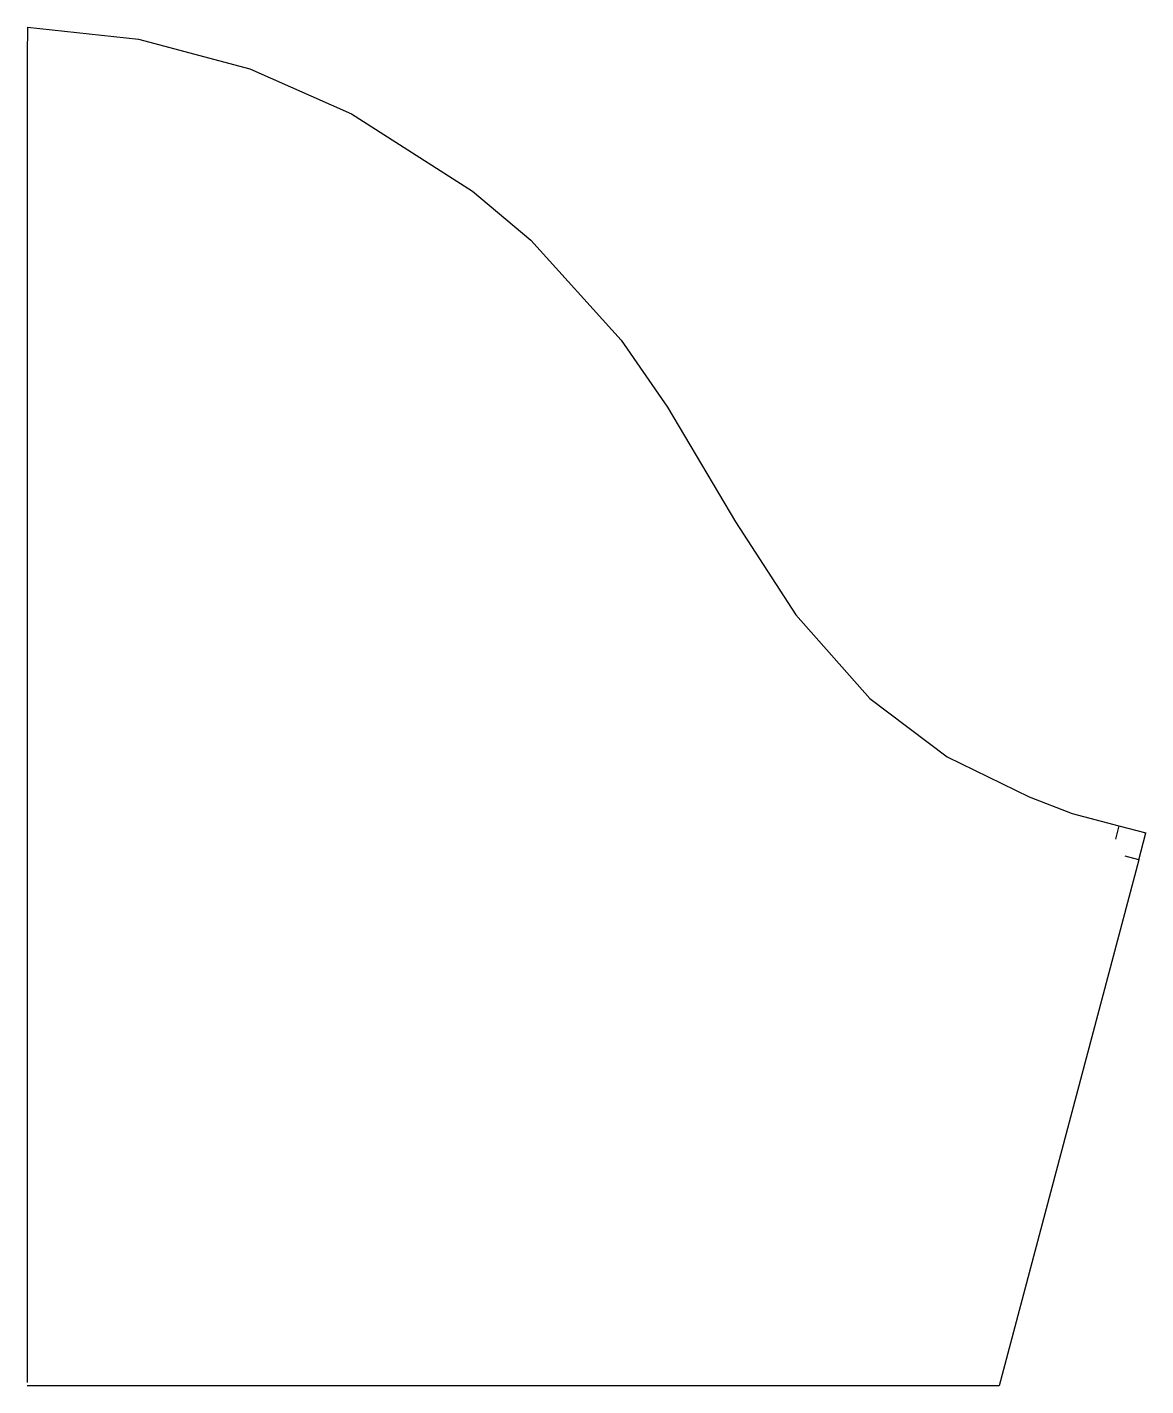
# Model space of a CAD drawing. Header units: millimetres. Extents: x 2388 to 2643, y 1691 to 2001.
import ezdxf

# ---------------------------------------------------------------- set-up
doc = ezdxf.new("R2010")
doc.units = ezdxf.units.MM
doc.layers.add('2_CUT_LINE', color=7, linetype='Continuous')

msp = doc.modelspace()

# ---------------------------------------------------------------- linework, layer by layer
at = {"layer": '2_CUT_LINE', "color": 5, "linetype": 'CONTINUOUS', "lineweight": 25, "true_color": 0x2465d8}
for p, q in [((2387.71, 2000.98), (2387.6, 1994.63)), ((2387.71, 2000.98), (2413, 1998.21)), ((2413, 1998.21), (2438.4, 1991.49)), ((2387.6, 1994.63), (2387.6, 1691.76)), ((2438.4, 1991.49), (2461.57, 1981.2)), ((2461.57, 1981.2), (2489.2, 1963.58)), ((2489.2, 1963.58), (2502.46, 1952.38)), ((2502.46, 1952.38), (2523.14, 1929.54)), ((2523.14, 1929.54), (2533.65, 1914.27)), ((2533.65, 1914.27), (2549.19, 1888.11)), ((2549.19, 1888.11), (2562.96, 1866.9)), ((2562.96, 1866.9), (2579.82, 1847.85)), ((2579.82, 1847.85), (2597.47, 1834.54)), ((2597.47, 1834.54), (2616.2, 1825.38)), ((2616.2, 1825.38), (2625.96, 1821.61)), ((2625.96, 1821.61), (2636.65, 1818.77)), ((2636.65, 1818.77), (2635.84, 1815.7)), ((2636.65, 1818.77), (2642.79, 1817.14)), ((2641.16, 1811), (2642.79, 1817.14)), ((2641.16, 1811), (2609.32, 1691)), ((2641.16, 1811), (2638.09, 1811.82)), ((2609.32, 1691), (2387.6, 1691))]:
    msp.add_line(p, q, dxfattribs=at)

doc.saveas('drawing.dxf')
